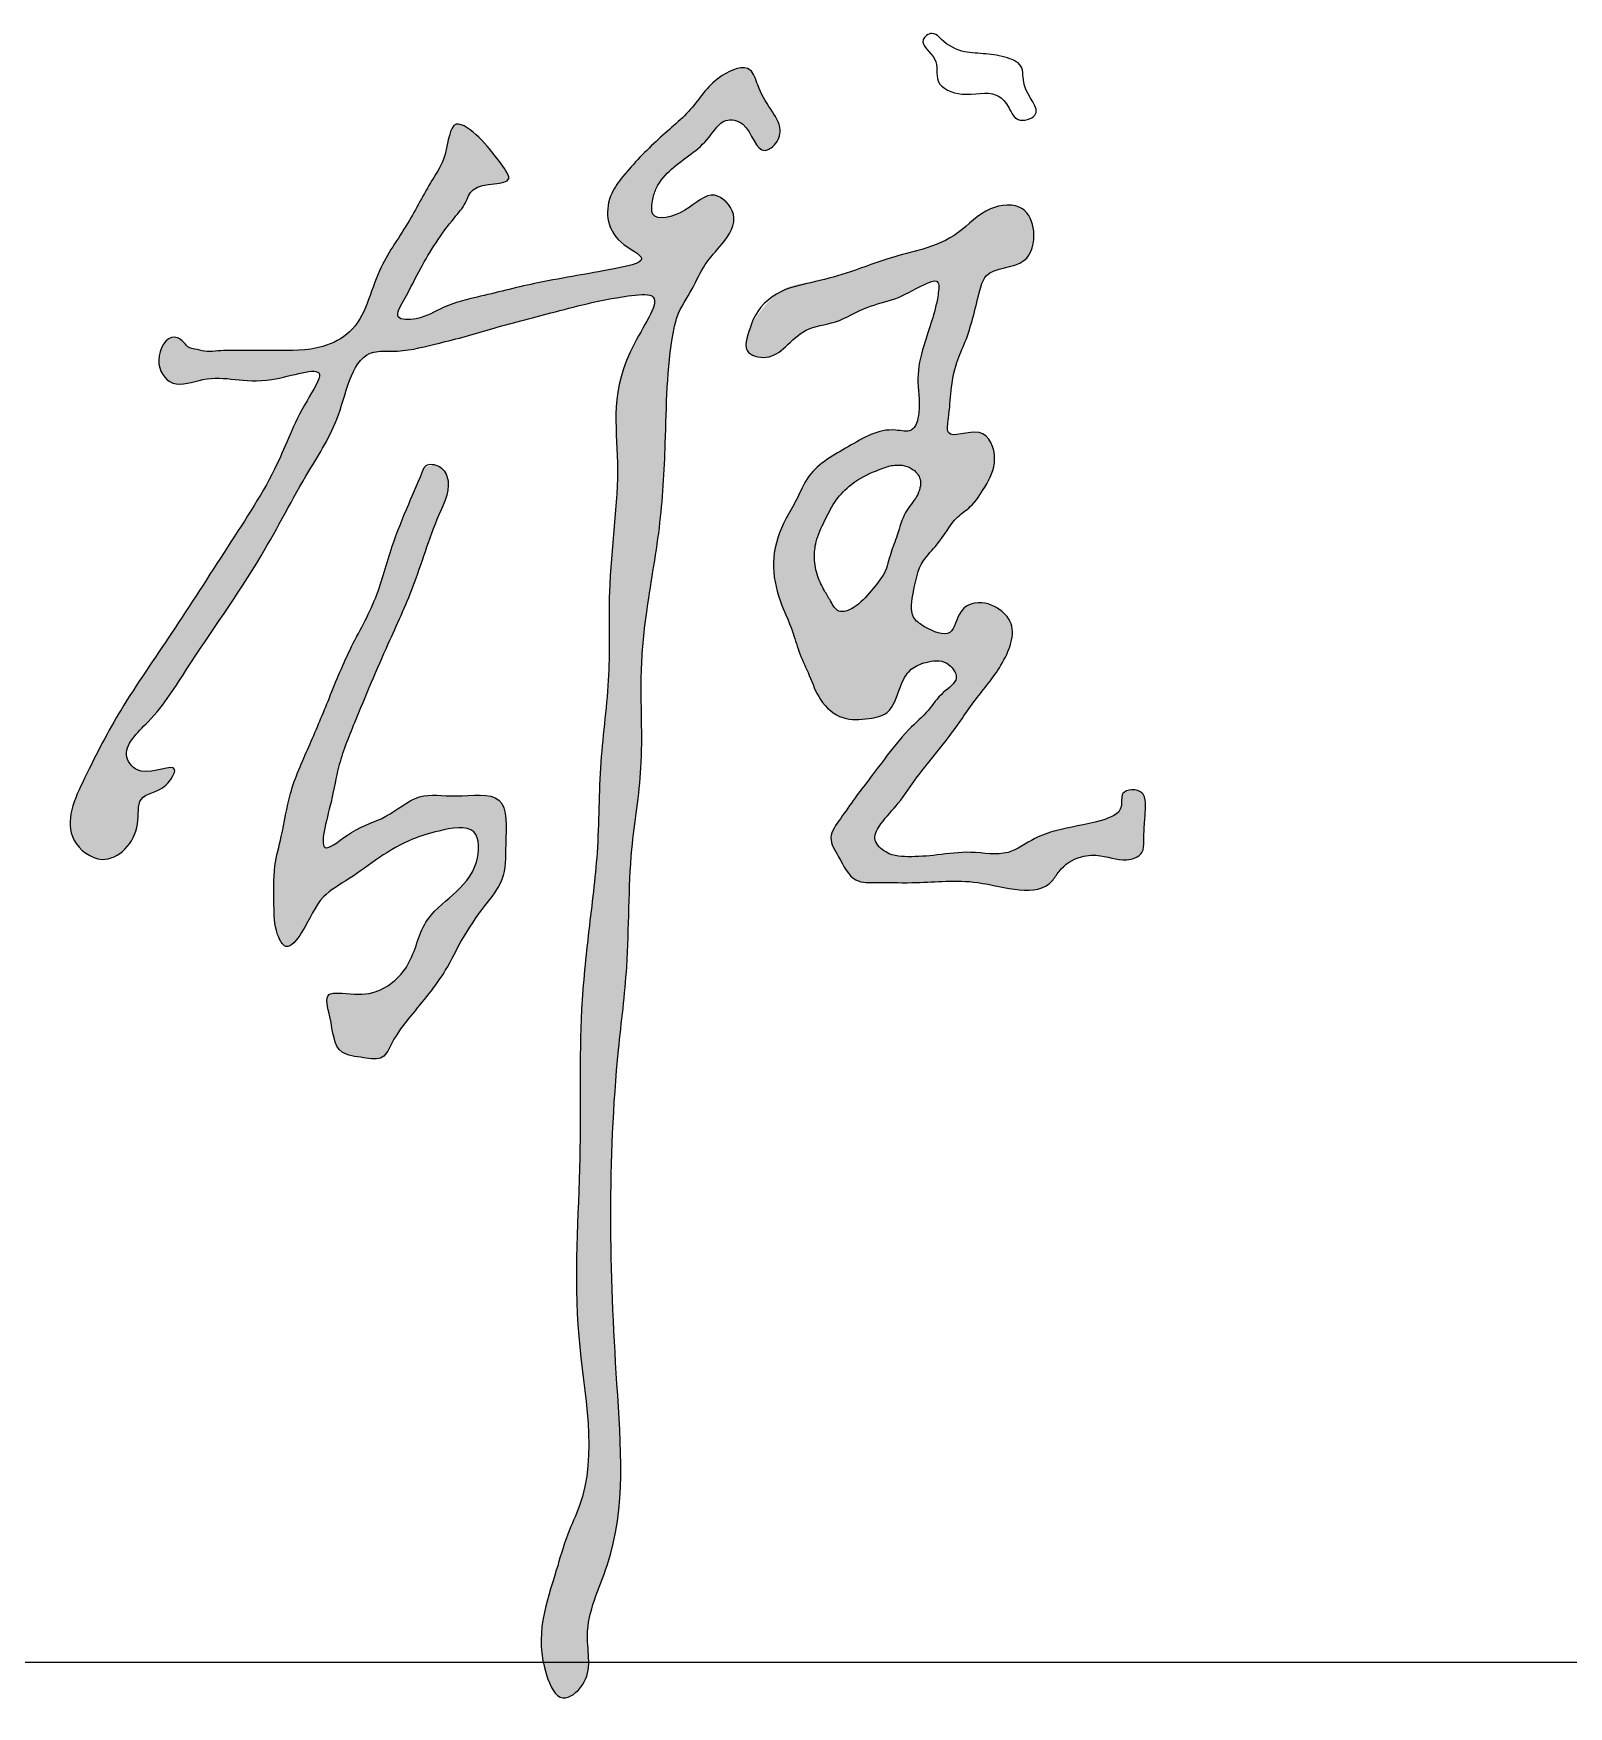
# Model space of a CAD drawing. Extents: x 30064 to 135164, y 17999 to 492668.
# Drawn here: x 132717 to 133399, y 335926 to 336670 of the extents above; entities that cross this region are included whole.
import ezdxf

# ---------------------------------------------------------------- set-up
doc = ezdxf.new("R2010")
doc.units = 0
doc.header["$LTSCALE"] = 1000
doc.header["$MEASUREMENT"] = 0
doc.layers.add('文字和字符', color=7, linetype='Continuous')

msp = doc.modelspace()

# ---------------------------------------------------------------- hatches: boundary and pattern name
at = {"layer": '文字和字符'}
h = msp.add_hatch(color=6, dxfattribs=at)
edge = h.paths.add_edge_path()
edge.add_spline(control_points=[(132802.63, 336529.01), (132802.87, 336529.01), (132827.38, 336529.13), (132842.73, 336528.67), (132864.09, 336539.11), (132868.12, 336564.06), (132883.42, 336584.24), (132892.44, 336602.71), (132901.09, 336615), (132902.15, 336634.6), (132917.11, 336622.45), (132922, 336615.56), (132933.3, 336601.15), (132912.27, 336604.8), (132909.21, 336593.86), (132899.89, 336583.5), (132890.05, 336568.16), (132883.89, 336555.08), (132876.32, 336542.32), (132890.23, 336542.76), (132899.65, 336549.43), (132918.97, 336553.76), (132938.02, 336558.74), (132958.97, 336562.34), (132971.58, 336564.66), (132993.44, 336568.93), (132971.52, 336578.48), (132970.75, 336595.72), (132981.76, 336610.11), (132993.76, 336622.68), (133010.66, 336636.2), (133018.75, 336650.64), (133035.93, 336657.21), (133039.18, 336644.88), (133044.01, 336637.1), (133050.17, 336628.23), (133047.53, 336620.69), (133038.4, 336614.8), (133035.94, 336630.22), (133022.95, 336632.81), (133015.52, 336619.35), (133002.99, 336613), (132994.25, 336603.05), (132992.04, 336596.17), (132990.76, 336585.4), (133008.58, 336590.42), (133018.19, 336602.2), (133031.78, 336588.94), (133023.7, 336576.38), (133014.9, 336567.65), (133009.89, 336555.64), (133003.32, 336546.49), (132998.4, 336523.27), (132998.34, 336491.81), (132995.98, 336449.7), (132989.52, 336416.25), (132986.11, 336380.6), (132988.82, 336345.6), (132981.03, 336302.16), (132982.14, 336260.06), (132971.88, 336181.27), (132973.59, 336093.2), (132981.53, 336003.66), (132959.74, 335961.89), (132966.62, 335938.89), (132950.79, 335926.28), (132937.89, 335954.35), (132946.92, 335977.03), (132953.62, 336001.94), (132969.25, 336033.99), (132954.77, 336093.01), (132961.21, 336165.51), (132959.02, 336226.02), (132963.62, 336271.1), (132968.49, 336307.63), (132968.08, 336345.63), (132973.84, 336384.17), (132971.63, 336428.3), (132979.84, 336479.66), (132971.49, 336517.46), (132999.37, 336555.51), (132970.48, 336552.1), (132950.11, 336546.45), (132924.83, 336540), (132907.87, 336534.89), (132893.26, 336531.26), (132880.42, 336528.11), (132859.31, 336529.76), (132854.64, 336498.79), (132836.5, 336472), (132816.56, 336432.11), (132789.7, 336395.59), (132772.67, 336367.15), (132754.41, 336351.44), (132765.38, 336338.06), (132783.62, 336347.91), (132775.32, 336332.48), (132762.22, 336332.12), (132765.5, 336313.94), (132750.02, 336297.34), (132728.05, 336314.15), (132741.14, 336342.4), (132756.06, 336371.02), (132779.77, 336404.76), (132802.31, 336440.45), (132825.65, 336475.65), (132833.24, 336499.18), (132850.12, 336524.65), (132815.47, 336511.22), (132799.04, 336520.03), (132778.56, 336511.22), (132769.68, 336524.29), (132777.27, 336537.51), (132783.82, 336533.09), (132785.81, 336530.01), (132789.46, 336529.68), (132793.97, 336527.98), (132802.53, 336529.01), (132802.63, 336529.01)], knot_values=[0, 0, 0, 0, 30.010681, 59.710914, 78.593199, 120.407305, 154.524141, 185.004149, 203.061643, 222.774317, 238.80713, 258.455944, 270.333782, 293.330836, 302.766156, 314.154011, 351.592667, 373.783884, 384.727657, 395.744414, 413.857163, 437.957453, 474.261753, 498.637383, 521.996218, 540.039757, 556.440551, 586.981856, 599.46137, 631.292047, 659.861277, 686.798362, 704.454635, 714.77327, 731.806988, 745.746399, 755.60273, 762.331918, 783.607358, 794.2488, 808.935268, 839.224822, 854.000646, 861.29652, 870.524529, 890.282084, 910.927322, 927.245681, 946.958313, 963.356978, 980.390735, 1000.003082, 1009.515457, 1078.314372, 1130.678307, 1184.843128, 1219.935368, 1279.461792, 1329.992924, 1402.614913, 1454.086505, 1659.988392, 1772.185683, 1817.246483, 1847.677046, 1862.240127, 1879.608782, 1944.488332, 1967.79145, 1986.349178, 2091.415626, 2201.453187, 2292.790848, 2342.000053, 2390.03078, 2446.006624, 2499.916829, 2551.206876, 2630.928051, 2705.368541, 2736.511304, 2751.139397, 2799.882761, 2838.437816, 2856.100871, 2874.060326, 2900.839764, 2911.90203, 2956.44123, 2995.684828, 3055.617738, 3138.927419, 3179.415616, 3204.798199, 3217.112426, 3237.828089, 3249.032304, 3266.585733, 3281.97368, 3312.759311, 3333.895438, 3372.534497, 3420.293911, 3476.863372, 3540.284988, 3599.822241, 3643.146119, 3661.15915, 3690.737213, 3733.200125, 3751.837118, 3768.448916, 3785.656639, 3792.541545, 3796.752385, 3800.355287, 3806.580356, 3819.839144, 3819.839144, 3819.839144, 3819.839144], degree=3, periodic=0)
h = msp.add_hatch(color=6, dxfattribs=at)
edge = h.paths.add_edge_path()
edge.add_spline(control_points=[(133035.98, 336540.41), (133036.04, 336540.59), (133047.36, 336558.82), (133063.82, 336558.63), (133081.19, 336564.2), (133096.47, 336570.16), (133113.04, 336573.88), (133128.93, 336580.22), (133139.59, 336593.24), (133157.42, 336594.98), (133163.17, 336581.29), (133158.95, 336564.72), (133140.43, 336566.69), (133135.93, 336549.49), (133133.16, 336536.73), (133126.6, 336523.01), (133124.63, 336510.99), (133124.19, 336501.67), (133121.96, 336488.09), (133139.88, 336497.4), (133146.27, 336480.03), (133140.35, 336468.96), (133134.63, 336459.99), (133125.19, 336453.74), (133120.41, 336443.83), (133110.52, 336434.69), (133108.43, 336423.19), (133105.96, 336411.04), (133114.07, 336405.18), (133126.16, 336400.16), (133127.36, 336413.3), (133136.76, 336418.33), (133145.72, 336415.28), (133154.84, 336405.47), (133147.68, 336387.99), (133135.19, 336373.99), (133123.77, 336356.29), (133111.13, 336342.09), (133102.1, 336328.04), (133094.63, 336320.47), (133089.39, 336312.15), (133095.77, 336304.72), (133106.33, 336303.65), (133119.3, 336304.72), (133133.95, 336306.92), (133149.71, 336303.52), (133160.72, 336312.14), (133174.85, 336317.02), (133187.31, 336318.28), (133202, 336323.67), (133199.31, 336334.11), (133211.02, 336334.39), (133211.33, 336325.97), (133210.77, 336319.04), (133210.35, 336312.25), (133210.51, 336305.21), (133201.92, 336301.01), (133193.03, 336304.95), (133181.45, 336304.65), (133173.73, 336299.7), (133165.14, 336284.56), (133137.09, 336295.31), (133112.76, 336292.01), (133095.09, 336292.73), (133080.41, 336292.13), (133075.88, 336303.05), (133069.37, 336312.56), (133076.28, 336321.66), (133081.69, 336329.66), (133088.43, 336338.48), (133096.2, 336348.67), (133104.45, 336359.73), (133114.83, 336368.34), (133120.02, 336376.89), (133129.64, 336382.58), (133122.8, 336392), (133114.18, 336390.91), (133105.87, 336387.6), (133101.39, 336378.53), (133098.7, 336367.43), (133087.17, 336365.02), (133076, 336364.37), (133065.89, 336373.14), (133062.26, 336384.32), (133057.36, 336393.79), (133054.11, 336406.07), (133047.43, 336419.33), (133044.53, 336437.37), (133049.72, 336451.9), (133056.67, 336463.12), (133062.18, 336477), (133079.6, 336486.14), (133094.18, 336495.6), (133108.52, 336491.92), (133111.75, 336504.46), (133108.94, 336516.2), (133112.12, 336530.2), (133116.48, 336542.58), (133118.74, 336550.64), (133120.02, 336561.51), (133108.99, 336556.69), (133101.08, 336551.58), (133086.2, 336548.71), (133074.48, 336540.75), (133060.1, 336539.71), (133051.82, 336530.79), (133043.84, 336524.81), (133030.12, 336526.83), (133035.95, 336540.29), (133035.98, 336540.41)], knot_values=[0, 0, 0, 0, 24.512001, 49.882294, 72.277412, 98.738469, 118.409447, 143.109669, 167.776883, 187.618262, 203.042037, 222.126752, 247.275306, 258.48372, 289.86628, 303.795246, 321.379231, 338.707377, 347.328395, 366.307106, 385.237264, 403.506228, 418.562709, 428.786369, 449.648574, 463.118664, 483.023077, 498.54091, 507.708607, 523.614939, 538.272825, 548.331434, 564.446663, 573.613544, 601.356343, 627.727416, 655.753502, 687.468657, 707.386499, 724.030195, 733.822997, 742.988374, 758.369859, 776.521682, 797.368312, 820.285411, 838.875384, 852.53501, 881.495768, 896.424896, 904.484831, 916.221913, 924.49056, 934.624145, 946.353648, 953.359124, 961.492881, 980.267656, 992.004738, 1008.557493, 1015.80342, 1061.650078, 1099.490071, 1123.473109, 1136.892554, 1154.792681, 1167.453766, 1180.555905, 1196.223819, 1209.542153, 1226.270416, 1249.735518, 1266.970627, 1281.05191, 1293.130439, 1303.91699, 1316.71909, 1326.731209, 1339.888064, 1357.279911, 1369.076666, 1385.0742, 1402.881823, 1419.32573, 1433.82478, 1447.087554, 1471.921893, 1495.500471, 1520.791964, 1533.894554, 1550.83807, 1581.024251, 1611.984954, 1621.45011, 1633.096343, 1654.387173, 1674.742462, 1691.115782, 1707.380906, 1715.678547, 1723.570803, 1743.940975, 1761.902668, 1783.344225, 1802.439161, 1818.418402, 1831.919163, 1844.453477, 1860.498716, 1860.498716, 1860.498716, 1860.498716], degree=3, periodic=0)
edge = h.paths.add_edge_path(flags=16)
edge.add_spline(control_points=[(133090.38, 336475.06), (133090.25, 336475.01), (133078.57, 336469.29), (133073.08, 336461.95), (133068.41, 336453.09), (133064.65, 336445.03), (133063.76, 336436.39), (133065.1, 336428.88), (133068.28, 336422.62), (133071.3, 336417.7), (133074.58, 336411.56), (133083.48, 336415.11), (133088.87, 336421.93), (133095.81, 336429.57), (133097.71, 336438.79), (133101.35, 336447.48), (133103.54, 336456.91), (133109.86, 336463.43), (133112.25, 336471.17), (133107.67, 336477.48), (133100.16, 336478.57), (133095.47, 336477.18), (133090.42, 336475.08), (133090.38, 336475.06)], knot_values=[0, 0, 0, 0, 17.49913, 30.768414, 43.809406, 57.820521, 67.761158, 79.395962, 89.172864, 96.402516, 104.532234, 113.624822, 128.719094, 142.570854, 155.091253, 167.081152, 182.063386, 194.044375, 204.792336, 212.007375, 223.839632, 231.821798, 237.531752, 237.531752, 237.531752, 237.531752], degree=3, periodic=0)
h = msp.add_hatch(color=6, dxfattribs=at)
edge = h.paths.add_edge_path()
edge.add_spline(control_points=[(132890.7, 336476.97), (132890.62, 336476.79), (132882.27, 336457.2), (132875.88, 336441.92), (132869.92, 336417.83), (132857.28, 336396.66), (132848.34, 336373.99), (132839.51, 336352.78), (132830.49, 336333.28), (132828.04, 336314.92), (132823.28, 336298.78), (132824.13, 336283.6), (132823.76, 336272.22), (132829.54, 336261.03), (132839.49, 336274.18), (132843.11, 336285.97), (132858.41, 336294.53), (132870.5, 336303.9), (132884.1, 336311.85), (132897.36, 336315.71), (132915.47, 336319.21), (132915.18, 336290.95), (132889.68, 336281.58), (132886.01, 336255.16), (132869.86, 336241.85), (132857.55, 336243.17), (132845.59, 336243.81), (132850.22, 336229.66), (132850.4, 336216.21), (132863.13, 336214.86), (132872.78, 336213.17), (132877.19, 336223.9), (132886.7, 336235.94), (132899.02, 336250.23), (132907.53, 336268.18), (132916.24, 336281.04), (132927.17, 336293.99), (132926.48, 336310.07), (132928.54, 336334.1), (132905.02, 336329.78), (132887.93, 336333.14), (132873.81, 336320.37), (132860.17, 336317.55), (132841.55, 336300.99), (132850.04, 336329.09), (132852.17, 336344.9), (132861.92, 336369.33), (132872.93, 336395.23), (132887.13, 336425.77), (132894.1, 336450.57), (132903.6, 336469.45), (132897.6, 336479.81), (132890.72, 336477.02), (132890.7, 336476.97)], knot_values=[0, 0, 0, 0, 24.542793, 52.435959, 85.650583, 121.512598, 155.916917, 186.540407, 217.474406, 244.606868, 263.102829, 287.388558, 305.597528, 314.527085, 327.332873, 353.193682, 372.630675, 395.352625, 418.617204, 435.772151, 457.249665, 475.959444, 524.49024, 552.742939, 580.507685, 599.437854, 607.362997, 621.159879, 644.090151, 657.95728, 669.398503, 679.892715, 700.008206, 736.031643, 756.664286, 782.242284, 801.590045, 823.390719, 851.090423, 877.54929, 900.135028, 924.011869, 947.574779, 965.855715, 994.232281, 1016.328926, 1045.309406, 1098.032674, 1136.336698, 1183.774373, 1208.195694, 1217.866995, 1225.149506, 1225.149506, 1225.149506, 1225.149506], degree=3, periodic=0)

# ---------------------------------------------------------------- linework, layer by layer
msp.add_line((126164.17, 335945.94), (134164.17, 335945.94))
at = {"layer": '文字和字符', "color": 6}
for points, start_tangent, end_tangent in [([(133119.47, 336668.37), (133129.63, 336662.12), (133139.01, 336660.95), (133148.78, 336659.38), (133155.82, 336655.48), (133157.38, 336646.88), (133162.07, 336633.6), (133154.65, 336631.65), (133149.96, 336637.9), (133144.88, 336642.59), (133129.63, 336642.98), (133119.08, 336648.84), (133117.52, 336658.6), (133112.43, 336667.2), (133116.34, 336669.93), (133119.47, 336668.37)], (0.676765, -0.736199), (0.676765, -0.736199)), ([(132802.63, 336529.01), (132824.26, 336529.01), (132845.59, 336530.81), (132857.53, 336537.32), (132870.78, 336564.39), (132883.32, 336585.54), (132894.13, 336604.66), (132899.96, 336616.3), (132904.95, 336629.6), (132914.93, 336623.78), (132924.08, 336612.97), (132928.24, 336605.49), (132912.43, 336600.5), (132908.96, 336594.65), (132904.12, 336588.03), (132889.14, 336565.59), (132881.66, 336551.46), (132879.16, 336543.98), (132887.06, 336543.15), (132899.12, 336548.13), (132915.76, 336553.12), (132941.23, 336559.1), (132958.5, 336562.29), (132975.06, 336565.35), (132987.3, 336569.74), (132978.15, 336577.23), (132973.99, 336598.84), (132978.98, 336606.32), (132994.78, 336622.95), (133009.76, 336637.08), (133023.06, 336651.21), (133035.54, 336653.7), (133038.87, 336647.05), (133044.69, 336636.25), (133048.85, 336627.1), (133046.36, 336620.45), (133042.2, 336617.96), (133032.21, 336629.6), (133024.73, 336631.26), (133017.24, 336623.78), (133000.61, 336609.65), (132993.95, 336601.33), (132992.29, 336596.34), (132992.29, 336589.69), (133006.43, 336591.36), (133019.74, 336598.01), (133028.06, 336589.69), (133023.06, 336576.39), (133015.58, 336567.25), (133009.76, 336556.44), (133003.1, 336543.98), (133001.44, 336537.32), (132997.83, 336487.88), (132995.18, 336450.23), (132989.39, 336411.63), (132987.21, 336386.44), (132987.01, 336343.54), (132982.99, 336307.35), (132980.68, 336255.06), (132977.05, 336218.15), (132976.32, 336069.77), (132971.95, 335989.03), (132963.22, 335957.75), (132961.03, 335935.93), (132952.3, 335930.11), (132945.02, 335940.3), (132949.39, 335986.85), (132954.48, 336002.85), (132959.58, 336015.22), (132959.34, 336090.93), (132959.82, 336170.23), (132960.62, 336236.05), (132963.83, 336271.36), (132967.48, 336305.78), (132969.17, 336346.09), (132972.62, 336384.78), (132973.01, 336421.74), (132976.55, 336479.09), (132984.07, 336532.2), (132991.81, 336553.27), (132981.26, 336553.27), (132946.96, 336545.72), (132920.12, 336538.52), (132907.89, 336535), (132895.35, 336531.79), (132876.31, 336528.67), (132868.34, 336528.33), (132852.55, 336500.38), (132839.37, 336475.36), (132818.19, 336437.72), (132785.23, 336387.54), (132767.97, 336364.01), (132758.56, 336348.33), (132764.83, 336342.06), (132779.74, 336342.84), (132775.82, 336335.78), (132764.83, 336329.51), (132763.27, 336318.53), (132747.57, 336302.85), (132735.02, 336311.48), (132739.73, 336338.92), (132755.95, 336369.28), (132778.38, 336403.32), (132803.28, 336441.64), (132825.25, 336478.49), (132838.59, 336506.72), (132844.08, 336518.48), (132822.9, 336516.13), (132792.3, 336516.13), (132778.96, 336514.56), (132772.68, 336524.76), (132779.74, 336534.95), (132784.02, 336532.45), (132786.17, 336530.3), (132788.69, 336529.68), (132793.08, 336528.75), (132802.63, 336529.01)], (1, 0), (1, 0)), ([(133035.98, 336540.41), (133047.18, 336554.08), (133064.58, 336559.67), (133080.12, 336564.02), (133098.15, 336570.23), (133111.83, 336573.96), (133127.99, 336581.41), (133142.29, 336591.97), (133156.59, 336591.97), (133161.56, 336582.03), (133157.21, 336568.99), (133140.43, 336562.15), (133137.32, 336554.7), (133131.1, 336532.95), (133127.37, 336523.63), (133124.89, 336511.21), (133123.64, 336498.78), (133123.64, 336492.57), (133137.32, 336492.57), (133144.16, 336480.77), (133139.81, 336468.34), (133133.34, 336459.63), (133127.7, 336454.89), (133118.67, 336442.87), (133112.45, 336435.41), (133108.1, 336421.74), (133108.1, 336410.56), (133113.07, 336406.21), (133124.26, 336403.73), (133129.24, 336413.05), (133135.45, 336416.77), (133146.64, 336413.67), (133151, 336408.7), (133146.97, 336389.11), (133135.69, 336373.82), (133123.92, 336357.41), (133109.78, 336339.45), (133101.36, 336327.83), (133093.67, 336318.62), (133090.99, 336312.09), (133094.83, 336306.72), (133105.58, 336304.03), (133118.64, 336304.8), (133133.62, 336305.95), (133150.13, 336305.95), (133162.04, 336312.09), (133171.26, 336315.55), (133191.61, 336320.15), (133200.45, 336326.29), (133201.21, 336332.05), (133209.66, 336332.43), (133211.2, 336326.68), (133210.82, 336319.38), (133210.43, 336310.94), (133209.66, 336305.95), (133204.67, 336302.88), (133191.23, 336304.42), (133182.78, 336304.03), (133172.79, 336297.51), (133169.72, 336293.28), (133136.69, 336292.52), (133109.42, 336292.52), (133092.14, 336292.52), (133082.54, 336293.67), (133074.85, 336304.03), (133071.4, 336312.48), (133075.62, 336320.92), (133082.15, 336330.13), (133087.91, 336337.81), (133095.21, 336347.4), (133105.96, 336360.45), (133114.77, 336369.22), (133121.33, 336376.96), (133127.09, 336383.48), (133122.86, 336390.01), (133113.65, 336390.39), (133107.12, 336387.32), (133102.12, 336379.26), (133096.36, 336368.13), (133088.3, 336365.44), (133076.77, 336365.83), (133066.79, 336373.89), (133061.8, 336384.63), (133057.59, 336394.2), (133054.61, 336403.28), (133048.17, 336419.98), (133046, 336436.83), (133051.44, 336454.23), (133056, 336462.5), (133061.77, 336473.25), (133079.18, 336486.3), (133100.25, 336493.63), (133107.08, 336493.63), (133110.49, 336501.29), (133110.06, 336516.63), (133112.65, 336531.07), (133116.27, 336542.3), (133119.01, 336553.7), (133118.59, 336559.66), (133113.04, 336558.38), (133099.83, 336551.99), (133087.47, 336548.16), (133073.4, 336541.77), (133060.18, 336537.93), (133051.23, 336530.69), (133042.7, 336526), (133034.18, 336528.99), (133035.98, 336540.41)], (0.284283, 0.95874), (0.284283, 0.95874)), ([(132890.7, 336476.97), (132883.77, 336460.69), (132876.45, 336441.98), (132869.12, 336419.19), (132857.72, 336396), (132847.94, 336373.21), (132839.39, 336352.87), (132831.25, 336332.11), (132827.18, 336312.99), (132824.33, 336299.97), (132823.92, 336282.47), (132825.55, 336269.45), (132829.21, 336264.16), (132836.14, 336270.26), (132845.91, 336286.13), (132857.31, 336294.27), (132870.74, 336303.63), (132885.4, 336311.77), (132897.21, 336315.43), (132912.68, 336315.02), (132913.9, 336301.6), (132891.38, 336274.85), (132883.42, 336256.1), (132867.79, 336243.61), (132854.15, 336243.33), (132848.47, 336242.76), (132848.75, 336232.82), (132854.15, 336217.2), (132863.81, 336214.65), (132872.05, 336214.93), (132876.32, 336221.18), (132884.56, 336233.1), (132900.18, 336253.83), (132907.29, 336266.89), (132917.52, 336282.23), (132925.19, 336293.87), (132926.89, 336309.49), (132923.85, 336329.22), (132904.86, 336331.02), (132888.59, 336330.57), (132873.68, 336321.99), (132858.31, 336314.76), (132847.01, 336307.99), (132849.27, 336328.31), (132852.63, 336343.88), (132859.67, 336363.54), (132874.58, 336398.49), (132885.52, 336423.83), (132897.22, 336455.95), (132900.75, 336473.19), (132895.82, 336478.12), (132890.7, 336476.97)], (-0.394162, -0.919041), (-0.394162, -0.919041)), ([(133090.38, 336475.06), (133079.49, 336468.69), (133073.12, 336461.56), (133068.61, 336453.31), (133064.86, 336443.94), (133064.11, 336436.81), (133065.61, 336428.56), (133068.61, 336422.19), (133071.24, 336417.69), (133074.99, 336413.19), (133081.37, 336414.69), (133089.25, 336422.19), (133095.18, 336430.22), (133098.01, 336438.79), (133100.88, 336446.94), (133104.63, 336457.06), (133109.51, 336464.19), (133111.03, 336471.78), (133108.04, 336476.04), (133099.76, 336478.06), (133094.19, 336476.6), (133090.38, 336475.06)], (-0.928724, -0.370772), (-0.928724, -0.370772))]:
    msp.add_spline(points, degree=3, dxfattribs=dict(at, start_tangent=start_tangent, end_tangent=end_tangent))

doc.saveas('drawing.dxf')
